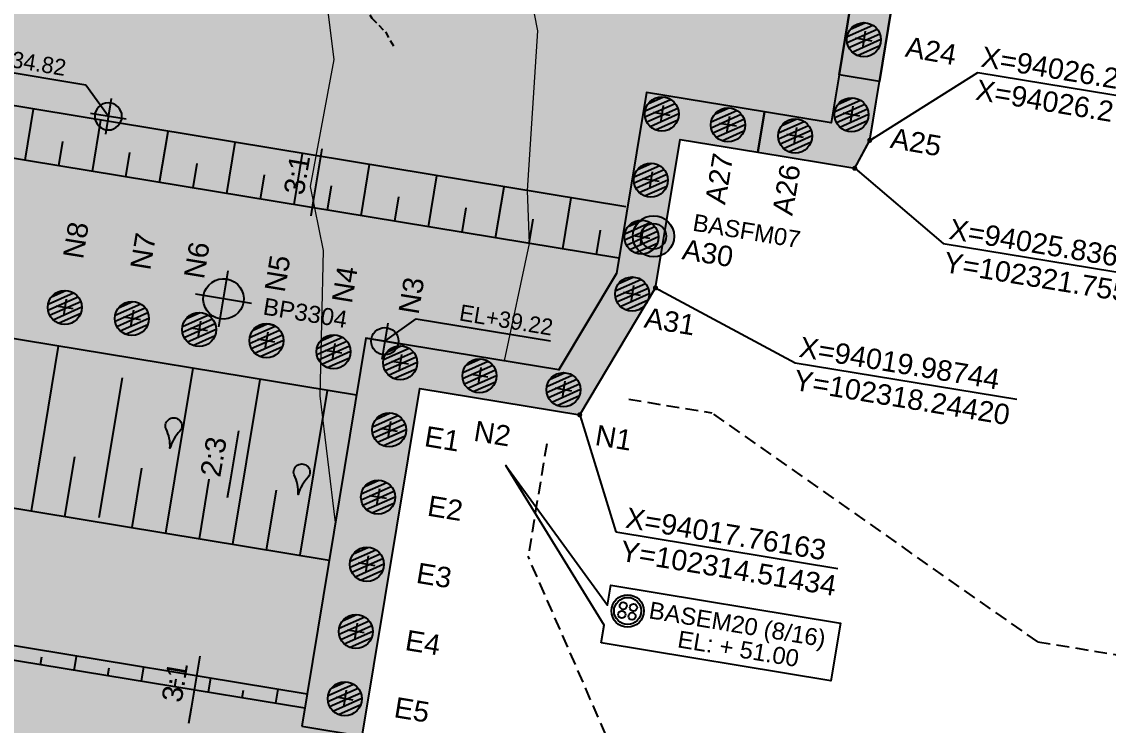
# Model space of a CAD drawing. Header units: metres. Extents: x 93017 to 94633, y 101979 to 102793.
# Drawn here: x 94234.54 to 94266.44, y 102266.91 to 102287.57 of the extents above; entities that cross this region are included whole.
import ezdxf
from ezdxf.enums import TextEntityAlignment as Align

# ---------------------------------------------------------------- set-up
doc = ezdxf.new("R2010")
doc.units = ezdxf.units.M
doc.header["$LTSCALE"] = 0.75
doc.header["$MEASUREMENT"] = 0
doc.linetypes.add('DASHED', pattern=[0.75, 0.5, -0.25])
doc.layers.add('contacts', color=2, linetype='Continuous', lineweight=20)
for name, color, linetype in [('CW403-Text 0.30 Height', 2, 'Continuous'), ('LEZANTES', 6, 'Continuous'), ('monitoring', 5, 'Continuous'), ('NAMEG', 6, 'Continuous'), ('OTM Hatch 0.15', 1, 'Continuous'), ('OTM Leaders', 2, 'Continuous'), ('OTM Levels 0.25', 2, 'Continuous'), ('OTM Line 0.11', 11, 'Continuous'), ('OTM Line 0.15', 1, 'Continuous'), ('OTM Line 0.25', 2, 'Continuous'), ('OTM Solid 253', 253, 'Continuous'), ('OTM Text 0.25', 2, 'Continuous'), ('TEXT', 2, 'Continuous'), ('TOPO_POINTS', 2, 'Continuous')]:
    doc.layers.add(name, color=color, linetype=linetype)
doc.styles.add('ARIAL', font='ARIAL.TTF')
doc.styles.add('DIM', font='wgsimpl.shx', dxfattribs={"width": 0.85})
doc.styles.add('WG-SIMPL', font='ugsimpl.shx', dxfattribs={"width": 1.05})
doc.dimstyles.new('Metro 1 to 100', dxfattribs={"dimtxt": 0.4, "dimasz": 0.3, "dimexe": 0, "dimexo": 0, "dimgap": 0.15, "dimtad": 1, "dimzin": 1, "dimdsep": 46, "dimtxsty": 'DIM', "dimcen": 0, "dimclrd": 256, "dimclre": 256, "dimclrt": 256, "dimadec": 0, "dimazin": 0, "dimtfac": 0.002556, "dimtmove": 2, "dimatfit": 0, "dimfxl": 0, "dimtolj": 1, "dimtzin": 0, "dimlwe": -1, "dimarcsym": 0})

# ---------------------------------------------------------------- blocks, each defined once
blk = doc.blocks.new('OTM Levels 0.35 1.200 plan EL')
at = {"layer": 'OTM Levels 0.25'}
for points in [[(0, 0.5, -0.414214), (0.5, 0), (0, 0)], [(-0.5, 0), (0, 0), (0, -0.5, -0.414214)]]:
    blk.add_hatch(color=256, dxfattribs=at).paths.add_polyline_path(points)
for p, q in [((0, 0), (1, 1)), ((1, 1), (6, 1)), ((0, 0.667), (0, -0.667)), ((-0.667, 0), (0.667, 0))]:
    blk.add_line(p, q, dxfattribs=at)
blk.add_circle((0, 0), 0.5, dxfattribs=at)
at = {"layer": 'OTM Levels 0.25', "style": 'WG-SIMPL'}
blk.add_attdef('EL+99.99', text='', height=0.6, dxfattribs=at).set_placement((6, 1.198), align=Align.RIGHT)
blk = doc.blocks.new('gh')
h = blk.add_hatch(color=132)
h.paths.add_polyline_path([(159.5, -197.427), (160.7, -197.427), (160.7, -201.426), (159.5, -201.426)])
h.paths.add_polyline_path([(157.514, -206.184), (160.399, -206.184), (160.7, -205.303), (160.7, -203.555), (159.5, -203.555), (159.5, -204.984), (157.514, -204.984)])
h.paths.add_polyline_path([(147.05, -224.994), (148.85, -224.994), (148.85, -229.266), (147.05, -229.014)])
h.paths.add_polyline_path([(104.647, -215.444), (104.647, -213.444), (119.626, -213.444), (120.1, -213.796), (120.1, -216.444), (127.5, -216.444), (127.5, -213.796), (127.974, -213.444), (133.3, -213.444), (133.3, -229.014), (137.146, -229.014), (137.146, -230.814), (131.5, -230.814), (131.5, -215.444), (128.7, -215.444), (128.7, -217.644), (118.9, -217.644), (118.9, -215.444)])
h.paths.add_polyline_path([(72.65, -189.444), (72.65, -185.384), (119.626, -185.384), (120.1, -185.032), (120.1, -182.384), (124.1, -182.384), (124.1, -185.032), (124.574, -185.384), (140.235, -185.384), (144.717, -178.282), (153.507, -183.826), (154.148, -182.811), (144.345, -176.624), (139.573, -184.184), (125.3, -184.184), (125.3, -181.184), (118.9, -181.184), (118.9, -184.184), (71.45, -184.184), (71.45, -189.444)])
h.paths.add_polyline_path([(100.647, -213.444), (102.647, -213.444), (102.647, -215.444), (102.134, -215.444), (100.647, -214.984)])
h.paths.add_polyline_path([(66.992, -189.764), (68.992, -189.764), (68.992, -190.964), (66.992, -190.964)])
h.paths.add_polyline_path([(62.992, -189.764), (64.992, -189.764), (64.992, -190.964), (62.992, -190.964)])
h.paths.add_polyline_path([(58.992, -189.764), (60.992, -189.764), (60.992, -190.964), (58.992, -190.964)])
h = blk.add_hatch(color=30)
h.paths.add_polyline_path([(159.5, -197.427), (160.7, -197.427), (160.7, -192.644), (155.2, -192.644), (155.2, -183.475), (154.148, -182.811), (153.507, -183.826), (154, -184.137), (154, -193.844), (159.5, -193.844)])
h.paths.add_polyline_path([(159.5, -201.426), (160.7, -201.426), (160.7, -203.555), (159.5, -203.555)])
h.paths.add_polyline_path([(147.05, -224.994), (148.85, -224.994), (148.85, -214.644), (153.611, -214.644), (155.2, -210.601), (155.2, -206.184), (157.514, -206.184), (157.514, -204.984), (154, -204.984), (154, -210.374), (152.793, -213.444), (147.05, -213.444)])
h.paths.add_polyline_path([(145.351, -230.814), (145.351, -229.014), (147.05, -229.014), (148.85, -229.266), (148.319, -230.814)])
h = blk.add_hatch(color=132)
edge = h.paths.add_edge_path()
edge.add_arc((142.18, -213.994), 0.5, 0, 360)
edge = h.paths.add_edge_path()
edge.add_arc((140.18, -213.994), 0.5, 0, 360)
edge = h.paths.add_edge_path()
edge.add_arc((138.18, -213.994), 0.5, 0, 360)
edge = h.paths.add_edge_path()
edge.add_arc((136.18, -213.994), 0.5, 0, 360)
edge = h.paths.add_edge_path()
edge.add_arc((134.18, -213.994), 0.5, 0, 360)
h = blk.add_hatch(color=252)
edge = h.paths.add_edge_path()
edge.add_arc((146.18, -213.994), 0.5, 0, 360)
edge = h.paths.add_edge_path()
edge.add_arc((144.18, -213.994), 0.5, 0, 360)
at = {"layer": 'LEZANTES', "color": 2, "ltscale": 0.5}
blk.add_lwpolyline([(159.5, -201.426), (160.7, -201.426), (160.7, -203.555), (159.5, -203.555)], close=True, dxfattribs=at)
for points in [[(157.514, -206.184), (160.399, -206.184), (160.7, -205.303), (160.7, -203.555), (159.5, -203.555), (159.5, -204.984), (157.514, -204.984), (157.514, -206.184)], [(147.05, -224.994), (148.85, -224.994), (148.85, -214.644), (153.611, -214.644), (155.2, -210.601), (155.2, -206.184), (157.514, -206.184), (157.514, -204.984), (154, -204.984), (154, -210.374), (152.793, -213.444), (147.05, -213.444), (147.05, -224.994)]]:
    blk.add_lwpolyline(points, dxfattribs=at)
for centre in [(138.18, -213.994), (140.18, -213.994), (142.18, -213.994), (144.18, -213.994), (146.18, -213.994)]:
    blk.add_circle(centre, 0.5, dxfattribs=at)
blk = doc.blocks.new('dripping')
at = {"layer": 'monitoring'}
blk.add_hatch(color=256, dxfattribs=at).paths.add_polyline_path([(330.403, 103.139, 1.732051), (330.922, 103.139, -0.12787), (330.663, 103.821, -0.12787)])
at = {"layer": 'monitoring', "flags": 128}
blk.add_lwpolyline([(330.403, 103.139, 0.12787), (330.663, 103.821, 0.12787), (330.922, 103.139, -1.732051)], format="xyb", close=True, dxfattribs=at)

msp = doc.modelspace()

# ---------------------------------------------------------------- hatches: boundary and pattern name
at = {"lineweight": -3}
msp.add_hatch(color=43, dxfattribs=at).paths.add_polyline_path([(94211.387, 102312.206), (94222.153, 102310.429), (94222.678, 102310.699), (94223.109, 102313.311), (94225.077, 102312.986), (94224.666, 102311.704), (94224.513, 102309.824), (94225.177, 102307.694), (94225.205, 102306.218), (94226.579, 102305.301), (94228.672, 102304.472), (94230.397, 102304.986), (94232.465, 102304.999), (94233.584, 102306.47), (94234.372, 102308.411), (94237.998, 102307.813), (94242.092, 102307.137), (94242.486, 102307.072), (94243.07, 102307.729), (94248.066, 102313.349), (94255.67, 102306.594), (94254.917, 102305.112), (94252.651, 102301.667), (94251.579, 102300.374), (94250.484, 102296.128), (94249.303, 102293.374), (94248.957, 102291.002), (94249.683, 102287.305), (94249.379, 102282.608), (94249.437, 102281.057), (94248.703, 102277.606), (94244.64, 102278.277), (94243.746, 102272.861), (94243.299, 102276.584), (94243.394, 102280.847), (94243.014, 102282.731), (94243.705, 102286.463), (94243.271, 102289.984), (94241.278, 102293.051), (94239.061, 102296.462), (94236.951, 102296.992), (94233.183, 102294.388), (94232.179, 102293.693), (94229.974, 102288.863), (94229.9, 102287.584), (94230.51, 102286.188), (94230.551, 102284.965), (94229.944, 102283.666), (94229.755, 102281.581), (94229.679, 102280.746), (94225.819, 102281.384), (94225.294, 102281.113), (94224.863, 102278.501), (94217.561, 102279.706), (94217.993, 102282.319), (94220.493, 102283.994), (94222.709, 102285.479), (94223.658, 102287.309), (94223.725, 102288.64), (94223.784, 102289.803), (94223.577, 102292.19), (94224.594, 102294.841), (94224.967, 102295.744), (94225.296, 102296.54), (94225.455, 102297.505), (94225.685, 102298.9), (94225.007, 102299.722), (94224.619, 102300.193), (94221.225, 102301.091), (94218.283, 102300.274), (94216.224, 102299.184), (94214.099, 102298.065), (94213.575, 102297.625), (94211.737, 102296.08), (94211.326, 102295.734), (94209.814, 102292.688), (94209.65, 102292.357), (94209.029, 102290.118), (94208.195, 102285.269), (94208.275, 102284.28), (94200.623, 102285.543), (94204.471, 102290.664), (94206.019, 102293.87), (94207.178, 102296.948), (94208.057, 102298.535), (94209.43, 102301.014), (94210.864, 102303.601), (94211.908, 102306.923), (94211.652, 102310.362)])
at = {"lineweight": -3, "true_color": 0xdebd9c}
msp.add_hatch(color=31, dxfattribs=at).paths.add_polyline_path([(94242.104, 102262.914), (94243.746, 102272.861), (94243.299, 102276.584), (94243.347, 102278.734), (94243.394, 102280.847), (94243.014, 102282.731), (94243.705, 102286.463), (94243.271, 102289.984), (94239.061, 102296.462), (94236.951, 102296.992), (94234.962, 102295.617), (94232.179, 102293.693), (94230.951, 102291.004), (94229.974, 102288.863), (94229.9, 102287.584), (94230.51, 102286.188), (94230.551, 102284.965), (94229.944, 102283.666), (94229.679, 102280.746), (94231.074, 102280.516), (94230.711, 102278.32), (94228.538, 102265.154)])
at = {"layer": 'CW403-Text 0.30 Height', "ltscale": 0.1}
h = msp.add_hatch(color=253, dxfattribs=at)
edge = h.paths.add_edge_path()
edge.add_arc((94253.086, 102281.267), 0.606, 0, 360)
edge = h.paths.add_edge_path(flags=16)
edge.add_arc((94253.086, 102281.267), 0.373, 0, 360)
at = {"layer": 'NAMEG'}
h = msp.add_hatch(color=253, dxfattribs=at)
edge = h.paths.add_edge_path()
edge.add_ellipse((94240.46, 102279.428), major_axis=(0.346, -0.483), ratio=1, start_angle=-45, end_angle=45)
edge.add_line((94241.046, 102279.331), (94240.46, 102279.428))
edge.add_line((94240.46, 102279.428), (94240.363, 102278.842))
edge = h.paths.add_edge_path()
edge.add_ellipse((94240.46, 102279.428), major_axis=(0.346, -0.483), ratio=1, start_angle=135, end_angle=225)
edge.add_line((94239.874, 102279.524), (94240.46, 102279.428))
edge.add_line((94240.46, 102279.428), (94240.557, 102280.014))
at = {"layer": 'OTM Line 0.11', "ltscale": 0.1}
h = msp.add_hatch(dxfattribs=at)
h.set_pattern_fill('LINE', color=256, scale=0.05, angle=23.9915, style=0)
h.set_pattern_definition([(23.99150133, (-34346.63763, 50249.0919), (-0.0645479298, 0.14503491737), [])])
edge = h.paths.add_edge_path()
edge.add_arc((94259.263, 102287.042), 0.5, -54.6323, 305.3677)
h = msp.add_hatch(dxfattribs=at)
h.set_pattern_fill('LINE', color=256, scale=0.05, angle=23.9915, style=0)
h.set_pattern_definition([(23.99150133, (-34352.57239, 50246.90931), (-0.0645479298, 0.14503491737), [])])
edge = h.paths.add_edge_path()
edge.add_arc((94253.328, 102284.859), 0.5, -54.6323, 305.3677)
h = msp.add_hatch(dxfattribs=at)
h.set_pattern_fill('LINE', color=256, scale=0.05, angle=23.9915, style=0)
h.set_pattern_definition([(23.99150133, (-34347.00164, 50246.8887), (-0.0645479298, 0.14503491737), [])])
edge = h.paths.add_edge_path()
edge.add_arc((94258.899, 102284.839), 0.5, -54.6323, 305.3677)
h = msp.add_hatch(dxfattribs=at)
h.set_pattern_fill('LINE', color=256, scale=0.05, angle=23.9915, style=0)
h.set_pattern_definition([(23.99150133, (-34350.62871, 50246.58835), (-0.0645479298, 0.14503491737), [])])
edge = h.paths.add_edge_path()
edge.add_arc((94255.272, 102284.538), 0.5, -54.6323, 305.3677)
h = msp.add_hatch(dxfattribs=at)
h.set_pattern_fill('LINE', color=256, scale=0.05, angle=23.9915, style=0)
h.set_pattern_definition([(23.99150133, (-34348.65542, 50246.26259), (-0.0645479298, 0.14503491737), [])])
edge = h.paths.add_edge_path()
edge.add_arc((94257.245, 102284.213), 0.5, -54.6323, 305.3677)
h = msp.add_hatch(dxfattribs=at)
h.set_pattern_fill('LINE', color=256, scale=0.05, angle=23.9915, style=0)
h.set_pattern_definition([(23.99150133, (-34352.89324, 50244.96571), (-0.0645479298, 0.14503491737), [])])
edge = h.paths.add_edge_path()
edge.add_arc((94253.007, 102282.916), 0.5, -54.6323, 305.3677)
h = msp.add_hatch(dxfattribs=at)
h.set_pattern_fill('LINE', color=256, scale=0.05, angle=23.9915, style=0)
h.set_pattern_definition([(23.99150133, (-34353.16926, 50243.29373), (-0.0645479298, 0.14503491737), [])])
edge = h.paths.add_edge_path()
edge.add_arc((94252.731, 102281.244), 0.5, -54.6323, 305.3677)
h = msp.add_hatch(dxfattribs=at)
h.set_pattern_fill('LINE', color=256, scale=0.05, angle=23.9915, style=0)
h.set_pattern_definition([(23.99150133, (-34353.44528, 50241.62175), (-0.0645479298, 0.14503491737), [])])
edge = h.paths.add_edge_path()
edge.add_arc((94252.455, 102279.572), 0.5, -54.6323, 305.3677)
h = msp.add_hatch(dxfattribs=at)
h.set_pattern_fill('LINE', color=256, scale=0.05, angle=23.9915, style=0)
h.set_pattern_definition([(23.99150133, (-34370.10173, 50241.22872), (-0.0645479298, 0.14503491737), [])])
edge = h.paths.add_edge_path()
edge.add_arc((94235.799, 102279.179), 0.5, -54.6323, 305.3677)
h = msp.add_hatch(dxfattribs=at)
h.set_pattern_fill('LINE', color=256, scale=0.05, angle=23.9915, style=0)
h.set_pattern_definition([(23.99150133, (-34368.12843, 50240.90296), (-0.0645479298, 0.14503491737), [])])
edge = h.paths.add_edge_path()
edge.add_arc((94237.772, 102278.853), 0.5, -54.6323, 305.3677)
h = msp.add_hatch(dxfattribs=at)
h.set_pattern_fill('LINE', color=256, scale=0.05, angle=23.9915, style=0)
h.set_pattern_definition([(23.99150133, (-34366.15514, 50240.5772), (-0.0645479298, 0.14503491737), [])])
edge = h.paths.add_edge_path()
edge.add_arc((94239.746, 102278.527), 0.5, -54.6323, 305.3677)
h = msp.add_hatch(dxfattribs=at)
h.set_pattern_fill('LINE', color=256, scale=0.05, angle=23.9915, style=0)
h.set_pattern_definition([(23.99150133, (-34364.18185, 50240.25144), (-0.0645479298, 0.14503491737), [])])
edge = h.paths.add_edge_path()
edge.add_arc((94241.719, 102278.201), 0.5, -54.6323, 305.3677)
h = msp.add_hatch(dxfattribs=at)
h.set_pattern_fill('LINE', color=256, scale=0.05, angle=23.9915, style=0)
h.set_pattern_definition([(23.99150133, (-34362.20856, 50239.92568), (-0.0645479298, 0.14503491737), [])])
edge = h.paths.add_edge_path()
edge.add_arc((94243.692, 102277.876), 0.5, -54.6323, 305.3677)
h = msp.add_hatch(dxfattribs=at)
h.set_pattern_fill('LINE', color=256, scale=0.05, angle=23.9915, style=0)
h.set_pattern_definition([(23.99150133, (-34360.25161, 50239.60262), (-0.0645479298, 0.14503491737), [])])
edge = h.paths.add_edge_path()
edge.add_arc((94245.649, 102277.553), 0.5, -54.6323, 305.3677)
h = msp.add_hatch(dxfattribs=at)
h.set_pattern_fill('LINE', color=256, scale=0.05, angle=23.9915, style=0)
h.set_pattern_definition([(23.99150133, (-34357.92652, 50239.21879), (-0.0645479298, 0.14503491737), [])])
edge = h.paths.add_edge_path()
edge.add_arc((94247.974, 102277.169), 0.5, -54.6323, 305.3677)
h = msp.add_hatch(dxfattribs=at)
h.set_pattern_fill('LINE', color=256, scale=0.05, angle=23.9915, style=0)
h.set_pattern_definition([(23.99150133, (-34355.4599, 50238.81159), (-0.0645479298, 0.14503491737), [])])
edge = h.paths.add_edge_path()
edge.add_arc((94250.441, 102276.762), 0.5, -54.6323, 305.3677)
h = msp.add_hatch(dxfattribs=at)
h.set_pattern_fill('LINE', color=256, scale=0.05, angle=23.9915, style=0)
h.set_pattern_definition([(23.99150133, (-34360.57749, 50237.62862), (-0.0645479298, 0.14503491737), [])])
edge = h.paths.add_edge_path()
edge.add_arc((94245.323, 102275.579), 0.5, -54.6323, 305.3677)
h = msp.add_hatch(dxfattribs=at)
h.set_pattern_fill('LINE', color=256, scale=0.05, angle=23.9915, style=0)
h.set_pattern_definition([(23.99150133, (-34360.90325, 50235.65533), (-0.0645479298, 0.14503491737), [])])
edge = h.paths.add_edge_path()
edge.add_arc((94244.997, 102273.605), 0.5, -54.6323, 305.3677)
h = msp.add_hatch(dxfattribs=at)
h.set_pattern_fill('LINE', color=256, scale=0.05, angle=23.9915, style=0)
h.set_pattern_definition([(23.99150133, (-34361.229, 50233.68204), (-0.0645479298, 0.14503491737), [])])
edge = h.paths.add_edge_path()
edge.add_arc((94244.672, 102271.632), 0.5, -54.6323, 305.3677)
h = msp.add_hatch(dxfattribs=at)
h.set_pattern_fill('LINE', color=256, scale=0.05, angle=23.9915, style=0)
h.set_pattern_definition([(23.99150133, (-34361.55477, 50231.70875), (-0.0645479298, 0.14503491737), [])])
edge = h.paths.add_edge_path()
edge.add_arc((94244.346, 102269.659), 0.5, -54.6323, 305.3677)
h = msp.add_hatch(dxfattribs=at)
h.set_pattern_fill('LINE', color=256, scale=0.05, angle=23.9915, style=0)
h.set_pattern_definition([(23.99150133, (-34361.88052, 50229.73546), (-0.0645479298, 0.14503491737), [])])
edge = h.paths.add_edge_path()
edge.add_arc((94244.02, 102267.685), 0.5, -54.6323, 305.3677)
at = {"layer": 'OTM Text 0.25', "ltscale": 0.5, "true_color": 0xc4c487}
msp.add_hatch(color=53, dxfattribs=at).paths.add_polyline_path([(94250.307, 102277.341), (94251.997, 102280.173), (94252.875, 102285.491), (94258.302, 102284.596), (94260.116, 102295.587), (94254.69, 102296.483), (94256.271, 102306.06), (94255.67, 102306.594), (94254.917, 102305.112), (94252.651, 102301.667), (94251.579, 102300.374), (94250.484, 102296.128), (94249.303, 102293.374), (94248.957, 102291.002), (94249.683, 102287.305), (94249.379, 102282.608), (94249.437, 102281.057), (94248.703, 102277.606)])

# ---------------------------------------------------------------- linework, layer by layer
at = {"color": 7, "ltscale": 0.1}
msp.add_circle((94252.326, 102270.262), 0.477, dxfattribs=at)
at = {"layer": 'contacts', "flags": 128}
for points in [[(94255.67, 102306.594), (94254.917, 102305.112), (94252.651, 102301.667), (94251.579, 102300.374), (94250.484, 102296.128), (94249.303, 102293.374), (94248.957, 102291.002), (94249.683, 102287.305), (94249.379, 102282.608), (94249.437, 102281.057), (94248.703, 102277.606)], [(94243.746, 102272.861), (94243.299, 102276.584), (94243.394, 102280.847), (94243.014, 102282.731), (94243.705, 102286.463), (94243.271, 102289.984)]]:
    msp.add_lwpolyline(points, dxfattribs=at)
at = {"layer": 'CW403-Text 0.30 Height', "color": 253, "ltscale": 0.1}
for radius in [0.606, 0.373]:
    msp.add_circle((94253.086, 102281.267), radius, dxfattribs=at)
at = {"layer": 'LEZANTES', "color": 2, "ltscale": 0.5}
for points in [[(94244.535, 102266.588), (94246.221, 102276.799), (94250.918, 102276.024), (94253.144, 102279.754), (94253.864, 102284.112), (94256.147, 102283.735), (94258.993, 102283.265), (94259.434, 102284.085), (94259.719, 102285.811), (94260.065, 102287.91), (94260.717, 102291.856), (94261.496, 102296.575), (94256.069, 102297.471), (94257.563, 102306.518), (94256.633, 102307.344), (94247.969, 102315.046), (94242.029, 102308.364), (94227.946, 102310.688), (94228.435, 102313.648), (94222.121, 102314.691), (94221.632, 102311.731), (94174.816, 102319.46)], [(94175.804, 102318.08), (94222.153, 102310.429), (94222.678, 102310.699), (94223.109, 102313.311), (94227.056, 102312.66), (94226.624, 102310.048), (94227.034, 102309.623), (94242.486, 102307.072), (94248.066, 102313.349), (94255.836, 102306.447), (94256.271, 102306.06), (94254.69, 102296.483), (94260.116, 102295.587), (94259.533, 102292.052), (94258.881, 102288.106), (94258.535, 102286.006), (94258.302, 102284.596), (94256.342, 102284.919), (94252.875, 102285.491), (94251.997, 102280.173), (94250.307, 102277.341), (94244.64, 102278.277), (94242.759, 102266.881)]]:
    msp.add_lwpolyline(points, dxfattribs=at)
at = {"layer": 'NAMEG', "color": 253}
for p, q in [((94240.325, 102278.607, -60.208), (94240.596, 102280.248, -60.208)), ((94241.281, 102279.292, -60.208), (94239.64, 102279.563, -60.208))]:
    msp.add_line(p, q, dxfattribs=at)
msp.add_ellipse((94240.46, 102279.428, -60.208), major_axis=(-0.483, -0.346), ratio=1, start_param=5.497787, end_param=11.780972, dxfattribs=at)
at = {"layer": 'OTM Hatch 0.15'}
for p, q in [((94234.637, 102283.501), (94234.885, 102285)), ((94236.611, 102283.175), (94236.858, 102284.675)), ((94238.584, 102282.849), (94238.832, 102284.349)), ((94235.624, 102283.338), (94235.742, 102284.053)), ((94240.557, 102282.523), (94240.805, 102284.023)), ((94237.597, 102283.012), (94237.715, 102283.727)), ((94242.531, 102282.198), (94242.778, 102283.697)), ((94239.571, 102282.686), (94239.689, 102283.402)), ((94244.504, 102281.872), (94244.751, 102283.372)), ((94241.544, 102282.36), (94241.662, 102283.076)), ((94246.477, 102281.546), (94246.725, 102283.046)), ((94243.517, 102282.035), (94243.635, 102282.75)), ((94248.45, 102281.22), (94248.698, 102282.72)), ((94245.491, 102281.709), (94245.609, 102282.424)), ((94250.424, 102280.895), (94250.671, 102282.394)), ((94247.464, 102281.383), (94247.582, 102282.099)), ((94249.437, 102281.057), (94249.555, 102281.773)), ((94251.41, 102280.732), (94251.529, 102281.447)), ((94234.819, 102273.2), (94235.619, 102278.043)), ((94236.814, 102273.003), (94237.492, 102277.114)), ((94238.766, 102272.549), (94239.565, 102277.392)), ((94240.739, 102272.223), (94241.538, 102277.066)), ((94242.712, 102271.897), (94243.512, 102276.74)), ((94235.806, 102273.037), (94236.094, 102274.785)), ((94237.779, 102272.711), (94238.067, 102274.459)), ((94239.752, 102272.386), (94240.041, 102274.133)), ((94241.726, 102272.06), (94242.014, 102273.808)), ((94235.089, 102268.694), (94235.126, 102268.918)), ((94236.072, 102268.509), (94236.14, 102268.924)), ((94237.062, 102268.368), (94237.099, 102268.592)), ((94238.049, 102268.205), (94238.117, 102268.62)), ((94239.035, 102268.042), (94239.072, 102268.267)), ((94240.022, 102267.879), (94240.09, 102268.294)), ((94241.008, 102267.716), (94241.046, 102267.941)), ((94241.995, 102267.553), (94242.064, 102267.968))]:
    msp.add_line(p, q, dxfattribs=at)
at = {"layer": 'OTM Line 0.15'}
for p, q in [((94259.51, 102287.001), (94259.016, 102287.083)), ((94259.304, 102287.288), (94259.222, 102286.795)), ((94253.369, 102285.106), (94253.288, 102284.613)), ((94258.94, 102285.085), (94258.858, 102284.592)), ((94253.575, 102284.819), (94253.082, 102284.9)), ((94255.313, 102284.785), (94255.231, 102284.292)), ((94259.146, 102284.798), (94258.652, 102284.879)), ((94255.519, 102284.498), (94255.025, 102284.579)), ((94257.286, 102284.459), (94257.205, 102283.966)), ((94257.492, 102284.172), (94256.999, 102284.253)), ((94253.048, 102283.162), (94252.967, 102282.669)), ((94253.254, 102282.875), (94252.761, 102282.956)), ((94252.978, 102281.203), (94252.485, 102281.284)), ((94252.772, 102281.49), (94252.691, 102280.997)), ((94252.496, 102279.818), (94252.415, 102279.325)), ((94235.84, 102279.425), (94235.758, 102278.932)), ((94252.702, 102279.531), (94252.209, 102279.612)), ((94236.046, 102279.138), (94235.552, 102279.219)), ((94237.813, 102279.1), (94237.732, 102278.606)), ((94238.019, 102278.812), (94237.526, 102278.894)), ((94239.786, 102278.774), (94239.705, 102278.28)), ((94239.992, 102278.486), (94239.499, 102278.568)), ((94241.76, 102278.448), (94241.678, 102277.955)), ((94241.966, 102278.161), (94241.472, 102278.242)), ((94243.733, 102278.122), (94243.651, 102277.629)), ((94243.939, 102277.835), (94243.445, 102277.916)), ((94245.69, 102277.799), (94245.608, 102277.306)), ((94245.896, 102277.512), (94245.402, 102277.593)), ((94248.015, 102277.415), (94247.933, 102276.922)), ((94248.221, 102277.128), (94247.728, 102277.209)), ((94250.687, 102276.721), (94250.194, 102276.802)), ((94250.482, 102277.008), (94250.4, 102276.515)), ((94245.364, 102275.825), (94245.283, 102275.332)), ((94245.57, 102275.538), (94245.077, 102275.619)), ((94245.244, 102273.565), (94244.751, 102273.646)), ((94245.038, 102273.852), (94244.957, 102273.359)), ((94244.918, 102271.591), (94244.425, 102271.673)), ((94244.712, 102271.879), (94244.631, 102271.385)), ((94244.387, 102269.905), (94244.305, 102269.412)), ((94244.593, 102269.618), (94244.099, 102269.699)), ((94244.061, 102267.932), (94243.979, 102267.439)), ((94244.267, 102267.645), (94243.774, 102267.726))]:
    msp.add_line(p, q, dxfattribs=at)
at = {"layer": 'OTM Line 0.15', "ltscale": 0.04}
for p, q in [((94252.27, 102282.13), (94226.64, 102286.362)), ((94252.071, 102280.623), (94226.393, 102284.862)), ((94244.363, 102276.6), (94230.797, 102278.839)), ((94229.997, 102273.996), (94243.564, 102271.757)), ((94229.349, 102270.067), (94242.915, 102267.827)), ((94229.28, 102269.652), (94242.847, 102267.413))]:
    msp.add_line(p, q, dxfattribs=at)
at = {"layer": 'OTM Line 0.15'}
for centre in [(94259.263, 102287.042), (94253.328, 102284.859), (94258.899, 102284.839), (94255.272, 102284.538), (94257.245, 102284.213), (94253.007, 102282.916), (94252.731, 102281.244), (94252.455, 102279.572), (94235.799, 102279.179), (94237.772, 102278.853), (94239.746, 102278.527), (94241.719, 102278.201), (94243.692, 102277.876), (94245.649, 102277.553), (94247.974, 102277.169), (94250.441, 102276.762), (94245.323, 102275.579), (94244.997, 102273.605), (94244.672, 102271.632), (94244.346, 102269.659), (94244.02, 102267.685)]:
    msp.add_circle(centre, 0.5, dxfattribs=at)
at = {"layer": 'OTM Line 0.25', "ltscale": 0.5}
msp.add_line((94250.307, 102277.341), (94251.997, 102280.173), dxfattribs=at)
at = {"layer": 'OTM Line 0.25', "ltscale": 0.05}
msp.add_line((94245.37, 102278.156), (94245.765, 102278.091), dxfattribs=at)
at = {"layer": 'OTM Line 0.25'}
msp.add_circle((94252.326, 102270.262), 0.4, dxfattribs=at)
at = {"layer": 'OTM Solid 253', "linetype": 'DASHED'}
for p, q in [((94252.357, 102276.484), (94254.795, 102276.081)), ((94264.365, 102269.359), (94254.795, 102276.081)), ((94249.949, 102275.17), (94249.404, 102271.868)), ((94256.186, 102256.313), (94249.404, 102271.868)), ((94264.365, 102269.359), (94266.802, 102268.956))]:
    msp.add_line(p, q, dxfattribs=at)
at = {"layer": 'OTM Text 0.25', "color": 1, "linetype": 'DASHED', "ltscale": 0.5}
msp.add_lwpolyline([(94243.271, 102289.984), (94243.577, 102289.496), (94243.966, 102288.984), (94244.145, 102288.597), (94244.476, 102288.274), (94244.816, 102287.672), (94245.214, 102287.271), (94245.474, 102286.816)], dxfattribs=at)
at = {"layer": 'OTM Text 0.25', "color": 1, "ltscale": 0.5}
msp.add_lwpolyline([(94251.548, 102269.322), (94251.635, 102269.845), (94248.745, 102274.535), (94251.732, 102270.436), (94251.829, 102271.022), (94258.577, 102269.908), (94258.296, 102268.208)], close=True, dxfattribs=at)
for centre in [(94252.197, 102270.415), (94252.497, 102270.365), (94252.155, 102270.159), (94252.455, 102270.109)]:
    msp.add_circle(centre, 0.105, dxfattribs=at)

# ---------------------------------------------------------------- block references
at = {"layer": 'OTM Levels 0.25', "ltscale": 0.25}
ref = msp.add_blockref('OTM Levels 0.35 1.200 plan EL', (94237.079, 102284.79), dxfattribs=dict(at, xscale=-0.8000000000003034, yscale=0.7999999999992724, zscale=0.8, rotation=350.6259288725664))
ref.add_attrib('EL+99.99', 'EL+34.82', dxfattribs={"height": 0.48, "rotation": 350.6259, "style": 'WG-SIMPL'}).set_placement((94235.792, 102285.974), align=Align.RIGHT)
at = {"layer": 'OTM Levels 0.25', "ltscale": 0.25, "xscale": 0.8000000000003373, "yscale": 0.7999999999992724, "zscale": 0.8, "rotation": 350.6259288741513}
msp.add_blockref('OTM Levels 0.35 1.200 plan EL', (94245.196, 102278.185), dxfattribs=at).add_auto_attribs({'EL+99.99': 'EL+39.22'})
at = {"layer": 'OTM Text 0.25', "color": 1, "rotation": 350.6259288741804}
msp.add_blockref('gh', (94134.32, 102512.822), dxfattribs=at)
at = {"layer": 'OTM Text 0.25', "color": 1, "xscale": 0.8000000000057045, "yscale": 0.7999999999883585, "zscale": 0.8, "rotation": 170.6259288734225}
for p in [(94513.415, 102313.901), (94517.177, 102312.547)]:
    msp.add_blockref('dripping', p, dxfattribs=at)

# ---------------------------------------------------------------- texts
at = {"layer": 'OTM Text 0.25', "style": 'ARIAL'}
for s, rotation, p in [('A24', 350, (94261.236, 102286.716)), ('A25', 350, (94260.794, 102284.037)), ('3:1', 80.1809, (94242.615, 102283.078)), ('A27', 80.6259, (94255.011, 102282.96)), ('A26', 80.6259, (94256.985, 102282.634)), ('N8', 80.6259, (94236.125, 102281.152)), ('N7', 80.6259, (94238.098, 102280.826)), ('N6', 80.6259, (94239.675, 102280.566)), ('A30', 350.6259, (94254.681, 102280.775)), ('N5', 80.6259, (94242.045, 102280.175)), ('N4', 80.6259, (94244.018, 102279.849)), ('N3', 80.6259, (94245.975, 102279.526)), ('A31', 350.6259, (94253.568, 102278.769)), ('N2', 350.6259, (94248.355, 102275.474)), ('N1', 350.6259, (94251.919, 102275.35)), ('2:3', 80.1809, (94240.165, 102274.793)), ('E2', 350.6259, (94246.971, 102273.28)), ('E3', 350.6259, (94246.645, 102271.306)), ('E4', 350.6259, (94246.319, 102269.333)), ('3:1', 80.1809, (94239.029, 102268.172)), ('E5', 350.6259, (94245.993, 102267.36))]:
    msp.add_text(s, height=0.6, rotation=rotation, dxfattribs=at).set_placement(p, align=Align.MIDDLE_CENTER)
for s, p in [('X=94026.27695    ', (94262.67, 102286.256)), ('X=94026.27695     ', (94262.51, 102285.286)), ('X=94025.83629  ', (94261.731, 102281.195)), ('Y=102321.75575 ', (94261.571, 102280.224)), ('X=94019.98744 ', (94257.328, 102277.731)), ('Y=102318.24420 ', (94257.167, 102276.761)), ('X=94017.76163 ', (94252.233, 102272.715)), ('Y=102314.51434 ', (94252.073, 102271.745))]:
    msp.add_text(s, height=0.6, rotation=350.6259, dxfattribs=at).set_placement(p)
at = {"layer": 'TEXT', "style": 'ARIAL'}
for s, p in [('BASEM20 (8/16)', (94255.549, 102269.871)), ('EL: + 51.00', (94255.577, 102269.153))]:
    msp.add_text(s, height=0.5, rotation=350.6259, dxfattribs=at).set_placement(p, align=Align.MIDDLE_CENTER)
at = {"layer": 'TEXT', "color": 253, "style": 'ARIAL'}
for tag, p in [('BASFM07', (94255.822, 102281.424)), ('BP3304', (94242.862, 102279.018, -60.21))]:
    msp.add_attdef(tag, text='ΓΑ-1', height=0.5, rotation=350.6259, dxfattribs=at).set_placement(p, align=Align.MIDDLE_CENTER)
at = {"layer": 'TOPO_POINTS', "style": 'ARIAL'}
msp.add_text('E1', height=0.6, rotation=350.6259, dxfattribs=at).set_placement((94246.884, 102275.321), align=Align.MIDDLE_CENTER)

# ---------------------------------------------------------------- leaders
at = {"layer": 'OTM Leaders', "lineweight": 0}
for points, override in [([(94259.434, 102284.085), (94262.609, 102286.083), (94268.64, 102285.087)], {"dimasz": 0.15, "dimldrblk": 'Dot'}), ([(94243.347, 102283.841), (94243.095, 102282.312), (94243.022, 102281.868)], {"dimasz": 0.6}), ([(94258.993, 102283.265), (94261.589, 102281.056), (94268.173, 102279.969)], {"dimasz": 0.15, "dimldrblk": 'Dot'}), ([(94253.144, 102279.754), (94257.249, 102277.555), (94263.748, 102276.482)], {"dimasz": 0.15, "dimldrblk": 'Dot'}), ([(94250.918, 102276.024), (94251.979, 102272.584), (94258.499, 102271.508)], {"dimasz": 0.15, "dimldrblk": 'Dot'}), ([(94240.897, 102275.556), (94240.644, 102274.027), (94240.571, 102273.583)], {"dimasz": 0.6}), ([(94239.761, 102268.935), (94239.509, 102267.406), (94239.435, 102266.962)], {"dimasz": 0.6})]:
    msp.add_leader(points, dimstyle='Metro 1 to 100', override=override, dxfattribs=at)

doc.saveas('drawing.dxf')
